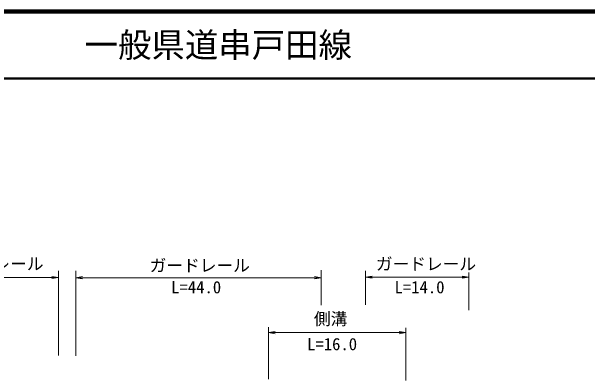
# Model space of a CAD drawing. Units: millimetres, scale not verified. Extents: x 40000 to 680000, y 20000 to 380000.
# Drawn here: x 205790 to 291992, y 324818 to 380000 of the extents above; entities that cross this region are included whole.
import ezdxf
from ezdxf.enums import TextEntityAlignment as Align

# ---------------------------------------------------------------- set-up
doc = ezdxf.new("R2010")
doc.units = ezdxf.units.MM
doc.header["$LTSCALE"] = 1000
for name, color, linetype, lineweight in [('M-STR-HTXT', 7, 'Continuous', 13), ('M-TTL', 2, 'Continuous', 140), ('M-TTL-LINE', 7, 'Continuous', 50)]:
    doc.layers.add(name, color=color, linetype=linetype, lineweight=lineweight)
doc.layers.add('M-TTL-TXT', color=7, linetype='Continuous')
doc.styles.add('ＭＳ ゴシック', font='')
doc.styles.get('ＭＳ ゴシック').set_extended_font_data('MS Gothic')

msp = doc.modelspace()

# ---------------------------------------------------------------- linework, layer by layer
at = {"layer": 'M-STR-HTXT'}
for p, q in [((212820, 328532), (212820, 341219)), ((215406, 328528), (215406, 341208)), ((252134, 336090), (252134, 341310)), ((258773, 336124), (258773, 341207)), ((274223, 335334), (274223, 340992)), ((191891, 340216), (212820, 340216)), ((215406, 340181), (252134, 340181)), ((258773, 340265), (274223, 340265)), ((244253, 325033), (244253, 332781)), ((244253, 331970), (264793, 331970)), ((264793, 324818), (264793, 332680))]:
    msp.add_line(p, q, dxfattribs=at)
for points in [[(211820, 340049), (212820, 340216), (211820, 340383)], [(216406, 340348), (215406, 340181), (216406, 340015)], [(251134, 340015), (252134, 340181), (251134, 340348)], [(259773, 340432), (258773, 340265), (259773, 340099)], [(273223, 340099), (274223, 340265), (273223, 340432)], [(245253, 332137), (244253, 331970), (245253, 331804)], [(263793, 331804), (264793, 331970), (263793, 332137)]]:
    msp.add_lwpolyline(points, dxfattribs=at)
at = {"layer": 'M-TTL'}
msp.add_line((680000, 380000), (40000, 380000), dxfattribs=at)
at = {"layer": 'M-TTL-LINE'}
msp.add_line((40000, 370000), (680000, 370000), dxfattribs=at)

# ---------------------------------------------------------------- texts
at = {"layer": 'M-STR-HTXT', "style": 'ＭＳ ゴシック'}
for s, p in [('ガードレール', (195581, 340803)), ('ガードレール', (226463, 340557)), ('ガードレール', (260322, 340782)), ('L=44.0', (229684, 337303)), ('L=14.0', (263115, 337305)), ('側溝', (251054, 332574)), ('L=16.0', (250028, 328795))]:
    msp.add_text(s, height=1833, dxfattribs=at).set_placement(p, align=Align.BOTTOM_LEFT)
at = {"layer": 'M-TTL-TXT', "style": 'ＭＳ ゴシック'}
msp.add_text('一般県道串戸田線', height=3666, dxfattribs=at).set_placement((216734, 375000), align=Align.MIDDLE_LEFT)

doc.saveas('drawing.dxf')
